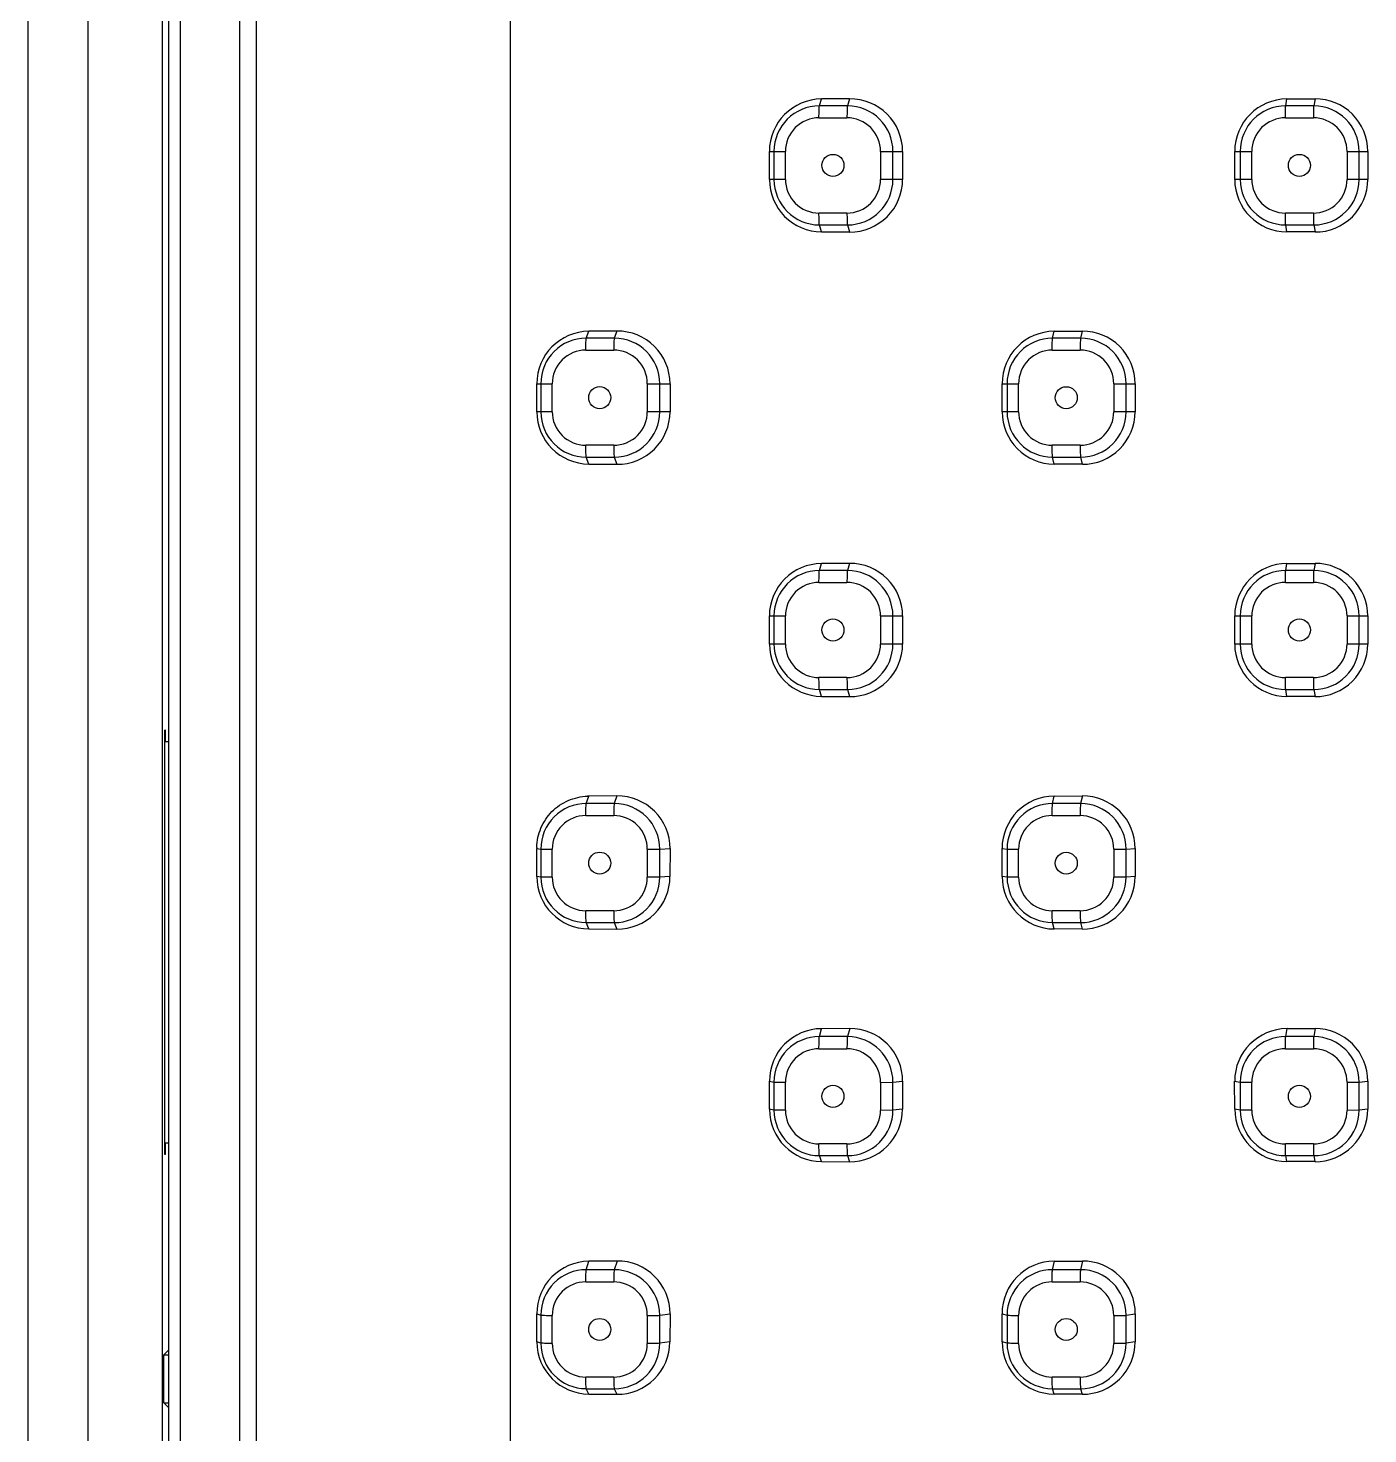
# Model space of a CAD drawing. Header units: inches. Extents: x -176 to 245, y -250 to 344.
# Drawn here: x -128.85 to -95.4, y -10.67 to 24.43 of the extents above; entities that cross this region are included whole.
import ezdxf

# ---------------------------------------------------------------- set-up
doc = ezdxf.new("R2010")
doc.units = ezdxf.units.IN
doc.header["$LTSCALE"] = 2.42
doc.header["$MEASUREMENT"] = 0
doc.layers.get('0').update_dxf_attribs({"linetype": 'CONTINUOUS'})

msp = doc.modelspace()

# ---------------------------------------------------------------- linework, layer by layer
at = {"color": 7, "linetype": 'Continuous'}
for p, q in [((-128.847, -21.396), (-128.847, 84.604)), ((-127.347, -21.396), (-127.347, 84.604)), ((-125.497, 84.604), (-125.497, -21.396)), ((-125.344, 84.604), (-125.344, -21.396)), ((-125.044, -21.396), (-125.044, 84.604)), ((-123.572, 84.604), (-123.572, -21.394)), ((-123.15, -21.394), (-123.15, 84.604)), ((-116.808, -21.338), (-116.808, 84.604)), ((-109.094, 22.49), (-109.041, 22.663)), ((-108.395, 22.49), (-109.094, 22.49)), ((-108.34, 22.667), (-109.041, 22.663)), ((-108.34, 22.667), (-108.395, 22.49)), ((-97.455, 22.49), (-97.423, 22.664)), ((-96.756, 22.49), (-97.455, 22.49)), ((-97.423, 22.664), (-96.723, 22.666)), ((-96.723, 22.666), (-96.756, 22.49)), ((-109.105, 22.193), (-108.406, 22.193)), ((-97.462, 22.193), (-96.763, 22.193)), ((-110.342, 20.654), (-110.342, 21.354)), ((-110.342, 21.354), (-109.944, 21.354)), ((-110.229, 21.354), (-110.229, 20.654)), ((-109.944, 20.654), (-109.944, 21.354)), ((-107.568, 21.354), (-107.568, 20.654)), ((-107.568, 21.354), (-107.018, 21.354)), ((-107.26, 20.654), (-107.26, 21.354)), ((-107.018, 21.354), (-107.018, 20.654)), ((-98.728, 20.654), (-98.728, 21.354)), ((-98.728, 21.354), (-98.301, 21.354)), ((-98.591, 21.354), (-98.591, 20.654)), ((-98.301, 20.654), (-98.301, 21.354)), ((-95.924, 21.354), (-95.924, 20.654)), ((-95.924, 21.354), (-95.406, 21.354)), ((-95.62, 20.654), (-95.62, 21.354)), ((-95.406, 21.354), (-95.406, 20.654)), ((-109.944, 20.654), (-110.342, 20.654)), ((-107.018, 20.654), (-107.568, 20.654)), ((-98.301, 20.654), (-98.728, 20.654)), ((-95.406, 20.654), (-95.924, 20.654)), ((-108.406, 19.815), (-109.105, 19.815)), ((-96.763, 19.815), (-97.462, 19.815)), ((-109.041, 19.346), (-109.094, 19.518)), ((-109.094, 19.518), (-108.395, 19.518)), ((-109.041, 19.346), (-108.34, 19.342)), ((-108.395, 19.518), (-108.34, 19.342)), ((-97.423, 19.345), (-97.455, 19.518)), ((-97.455, 19.518), (-96.756, 19.518)), ((-96.723, 19.342), (-97.423, 19.345)), ((-96.756, 19.518), (-96.723, 19.342)), ((-114.913, 16.69), (-114.849, 16.862)), ((-114.149, 16.867), (-114.849, 16.862)), ((-114.149, 16.867), (-114.215, 16.69)), ((-103.275, 16.69), (-103.232, 16.863)), ((-103.232, 16.863), (-102.532, 16.867)), ((-102.532, 16.867), (-102.575, 16.69)), ((-114.215, 16.69), (-114.913, 16.69)), ((-102.575, 16.69), (-103.275, 16.69)), ((-114.927, 16.393), (-114.228, 16.393)), ((-103.284, 16.393), (-102.584, 16.393)), ((-116.15, 14.854), (-116.15, 15.554)), ((-116.15, 15.554), (-115.765, 15.554)), ((-116.048, 15.554), (-116.048, 14.854)), ((-115.765, 14.854), (-115.765, 15.554)), ((-113.39, 15.554), (-113.39, 14.854)), ((-113.39, 15.554), (-112.824, 15.554)), ((-113.08, 14.854), (-113.08, 15.554)), ((-112.824, 15.554), (-112.824, 14.854)), ((-104.535, 14.854), (-104.535, 15.554)), ((-104.535, 15.554), (-104.122, 15.554)), ((-104.41, 15.554), (-104.41, 14.854)), ((-104.122, 14.854), (-104.122, 15.554)), ((-101.746, 15.554), (-101.746, 14.854)), ((-101.746, 15.554), (-101.212, 15.554)), ((-101.44, 14.854), (-101.44, 15.554)), ((-101.212, 15.554), (-101.212, 14.854)), ((-115.765, 14.854), (-116.15, 14.854)), ((-112.824, 14.854), (-113.39, 14.854)), ((-104.122, 14.854), (-104.535, 14.854)), ((-101.212, 14.854), (-101.746, 14.854)), ((-114.228, 14.015), (-114.927, 14.015)), ((-114.849, 13.546), (-114.913, 13.718)), ((-114.913, 13.718), (-114.215, 13.718)), ((-114.215, 13.718), (-114.149, 13.541)), ((-102.584, 14.015), (-103.284, 14.015)), ((-103.232, 13.545), (-103.275, 13.718)), ((-103.275, 13.718), (-102.575, 13.718)), ((-102.575, 13.718), (-102.532, 13.542)), ((-114.849, 13.546), (-114.149, 13.541)), ((-102.532, 13.542), (-103.232, 13.545)), ((-109.094, 10.89), (-109.041, 11.063)), ((-108.395, 10.89), (-109.094, 10.89)), ((-108.34, 11.067), (-109.041, 11.063)), ((-108.34, 11.067), (-108.395, 10.89)), ((-97.455, 10.89), (-97.423, 11.064)), ((-96.756, 10.89), (-97.455, 10.89)), ((-97.423, 11.064), (-96.723, 11.066)), ((-96.723, 11.066), (-96.756, 10.89)), ((-109.105, 10.593), (-108.406, 10.593)), ((-97.462, 10.593), (-96.763, 10.593)), ((-110.342, 9.054), (-110.342, 9.754)), ((-110.342, 9.754), (-109.944, 9.754)), ((-110.229, 9.754), (-110.229, 9.054)), ((-109.944, 9.054), (-109.944, 9.754)), ((-107.568, 9.754), (-107.568, 9.054)), ((-107.568, 9.754), (-107.018, 9.754)), ((-107.26, 9.054), (-107.26, 9.754)), ((-107.018, 9.754), (-107.018, 9.054)), ((-98.728, 9.054), (-98.728, 9.754)), ((-98.728, 9.754), (-98.301, 9.754)), ((-98.591, 9.754), (-98.591, 9.054)), ((-98.301, 9.054), (-98.301, 9.754)), ((-95.924, 9.754), (-95.924, 9.054)), ((-95.924, 9.754), (-95.406, 9.754)), ((-95.62, 9.054), (-95.62, 9.754)), ((-95.406, 9.754), (-95.406, 9.054)), ((-109.944, 9.054), (-110.342, 9.054)), ((-107.018, 9.054), (-107.568, 9.054)), ((-98.301, 9.054), (-98.728, 9.054)), ((-95.406, 9.054), (-95.924, 9.054)), ((-108.406, 8.215), (-109.105, 8.215)), ((-96.763, 8.215), (-97.462, 8.215)), ((-109.041, 7.746), (-109.094, 7.918)), ((-109.094, 7.918), (-108.395, 7.918)), ((-109.041, 7.746), (-108.34, 7.742)), ((-108.395, 7.918), (-108.34, 7.742)), ((-97.423, 7.745), (-97.455, 7.918)), ((-97.455, 7.918), (-96.756, 7.918)), ((-96.723, 7.742), (-97.423, 7.745)), ((-96.756, 7.918), (-96.723, 7.742)), ((-125.437, -3.696), (-125.437, 6.904)), ((-125.417, 6.904), (-125.437, 6.904)), ((-125.417, 6.622), (-125.417, 6.904)), ((-125.437, 6.622), (-125.344, 6.622)), ((-114.913, 5.071), (-114.849, 5.255)), ((-114.215, 5.071), (-114.913, 5.071)), ((-114.148, 5.261), (-114.849, 5.255)), ((-114.148, 5.261), (-114.215, 5.071)), ((-103.275, 5.071), (-103.231, 5.256)), ((-102.575, 5.071), (-103.275, 5.071)), ((-103.231, 5.256), (-102.531, 5.26)), ((-102.531, 5.26), (-102.575, 5.071)), ((-114.927, 4.772), (-114.228, 4.771)), ((-103.284, 4.772), (-102.584, 4.771)), ((-116.149, 3.246), (-116.15, 3.947)), ((-116.15, 3.945), (-116.048, 3.935)), ((-116.048, 3.935), (-116.048, 3.236)), ((-116.048, 3.935), (-115.765, 3.933)), ((-115.765, 3.233), (-115.765, 3.933)), ((-113.39, 3.932), (-113.08, 3.934)), ((-113.39, 3.932), (-113.39, 3.232)), ((-113.08, 3.934), (-112.824, 3.945)), ((-113.08, 3.234), (-113.08, 3.934)), ((-112.824, 3.945), (-112.825, 3.246)), ((-104.535, 3.246), (-104.535, 3.945)), ((-104.535, 3.945), (-104.41, 3.935)), ((-104.41, 3.935), (-104.41, 3.235)), ((-104.41, 3.935), (-104.122, 3.933)), ((-104.122, 3.233), (-104.122, 3.933)), ((-101.746, 3.932), (-101.44, 3.934)), ((-101.746, 3.932), (-101.746, 3.232)), ((-101.44, 3.934), (-101.211, 3.945)), ((-101.44, 3.234), (-101.44, 3.934)), ((-101.211, 3.945), (-101.213, 3.246)), ((-116.048, 3.236), (-116.149, 3.246)), ((-115.765, 3.233), (-116.048, 3.236)), ((-113.08, 3.234), (-113.39, 3.232)), ((-112.825, 3.246), (-113.08, 3.234)), ((-104.41, 3.235), (-104.535, 3.246)), ((-104.122, 3.233), (-104.41, 3.235)), ((-101.44, 3.234), (-101.746, 3.232)), ((-101.213, 3.246), (-101.44, 3.234)), ((-114.228, 2.393), (-114.927, 2.394)), ((-102.584, 2.393), (-103.284, 2.394)), ((-114.85, 1.94), (-114.913, 2.099)), ((-114.913, 2.099), (-114.215, 2.098)), ((-114.85, 1.94), (-114.15, 1.934)), ((-114.215, 2.098), (-114.15, 1.934)), ((-103.232, 1.939), (-103.275, 2.099)), ((-103.275, 2.099), (-102.575, 2.099)), ((-102.532, 1.935), (-103.232, 1.939)), ((-102.575, 2.099), (-102.532, 1.935)), ((-109.094, -0.749), (-109.039, -0.551)), ((-108.339, -0.546), (-109.039, -0.551)), ((-108.339, -0.546), (-108.395, -0.749)), ((-97.455, -0.749), (-97.422, -0.55)), ((-97.422, -0.55), (-96.722, -0.547)), ((-96.722, -0.547), (-96.756, -0.749)), ((-109.105, -1.05), (-108.406, -1.051)), ((-108.395, -0.749), (-109.094, -0.749)), ((-97.462, -1.051), (-96.763, -1.051)), ((-96.756, -0.749), (-97.455, -0.749)), ((-110.342, -2.563), (-110.343, -1.864)), ((-110.343, -1.864), (-110.229, -1.884)), ((-110.229, -1.884), (-110.229, -2.584)), ((-109.944, -2.588), (-109.944, -1.889)), ((-107.568, -1.891), (-107.26, -1.886)), ((-107.568, -1.891), (-107.568, -2.59)), ((-107.26, -1.886), (-107.017, -1.864)), ((-107.26, -2.586), (-107.26, -1.886)), ((-107.017, -1.864), (-107.019, -2.563)), ((-98.727, -2.563), (-98.729, -1.864)), ((-98.729, -1.864), (-98.591, -1.885)), ((-98.591, -1.885), (-98.591, -2.584)), ((-98.301, -2.589), (-98.301, -1.889)), ((-95.924, -1.89), (-95.62, -1.886)), ((-95.924, -1.89), (-95.924, -2.59)), ((-95.62, -1.886), (-95.405, -1.864)), ((-95.62, -2.585), (-95.62, -1.886)), ((-95.405, -1.864), (-95.407, -2.563)), ((-110.229, -2.584), (-110.342, -2.563)), ((-107.26, -2.586), (-107.568, -2.59)), ((-107.019, -2.563), (-107.26, -2.586)), ((-98.591, -2.584), (-98.727, -2.563)), ((-95.62, -2.585), (-95.924, -2.59)), ((-95.407, -2.563), (-95.62, -2.585)), ((-125.344, -3.413), (-125.437, -3.413)), ((-125.417, -3.696), (-125.417, -3.413)), ((-108.406, -3.429), (-109.105, -3.428)), ((-96.763, -3.429), (-97.462, -3.428)), ((-125.417, -3.696), (-125.437, -3.696)), ((-109.042, -3.868), (-109.094, -3.721)), ((-109.094, -3.721), (-108.395, -3.721)), ((-108.395, -3.721), (-108.342, -3.872)), ((-97.424, -3.869), (-97.455, -3.721)), ((-97.455, -3.721), (-96.756, -3.721)), ((-96.756, -3.721), (-96.724, -3.871)), ((-109.042, -3.868), (-108.342, -3.872)), ((-96.724, -3.871), (-97.424, -3.869)), ((-114.913, -6.568), (-114.847, -6.358)), ((-114.215, -6.569), (-114.913, -6.568)), ((-114.147, -6.352), (-114.847, -6.358)), ((-114.147, -6.352), (-114.215, -6.569)), ((-103.275, -6.569), (-103.23, -6.357)), ((-102.575, -6.569), (-103.275, -6.569)), ((-103.23, -6.357), (-102.53, -6.353)), ((-102.53, -6.353), (-102.575, -6.569)), ((-114.927, -6.872), (-114.228, -6.873)), ((-103.284, -6.872), (-102.584, -6.873)), ((-116.149, -8.372), (-116.151, -7.672)), ((-116.151, -7.672), (-116.048, -7.703)), ((-116.048, -7.703), (-116.048, -8.402)), ((-115.765, -8.409), (-115.765, -7.71)), ((-113.39, -7.713), (-113.39, -8.413)), ((-113.08, -7.707), (-112.822, -7.672)), ((-113.08, -8.406), (-113.08, -7.707)), ((-112.822, -7.672), (-112.826, -8.372)), ((-104.534, -8.372), (-104.536, -7.672)), ((-104.536, -7.672), (-104.41, -7.704)), ((-104.41, -7.704), (-104.41, -8.403)), ((-104.122, -8.41), (-104.122, -7.711)), ((-101.746, -7.713), (-101.746, -8.412)), ((-101.44, -7.706), (-101.21, -7.672)), ((-101.44, -8.406), (-101.44, -7.706)), ((-101.21, -7.672), (-101.214, -8.372)), ((-116.048, -8.402), (-116.149, -8.372)), ((-112.826, -8.372), (-113.08, -8.406)), ((-104.41, -8.403), (-104.534, -8.372)), ((-101.214, -8.372), (-101.44, -8.406)), ((-125.461, -8.696), (-125.344, -8.579)), ((-125.461, -9.896), (-125.461, -8.696)), ((-125.461, -8.696), (-125.344, -8.696)), ((-114.228, -9.25), (-114.927, -9.249)), ((-102.584, -9.25), (-103.284, -9.25)), ((-114.852, -9.674), (-114.913, -9.54)), ((-114.913, -9.54), (-114.215, -9.541)), ((-114.852, -9.674), (-114.151, -9.68)), ((-114.215, -9.541), (-114.151, -9.68)), ((-103.233, -9.675), (-103.275, -9.54)), ((-103.275, -9.54), (-102.575, -9.54)), ((-102.533, -9.679), (-103.233, -9.675)), ((-102.575, -9.54), (-102.533, -9.679)), ((-125.461, -9.896), (-125.344, -10.013)), ((-125.461, -9.896), (-125.344, -9.896))]:
    msp.add_line(p, q, dxfattribs=at)
for centre in [(-108.756, 21.004), (-97.112, 21.004), (-114.578, 15.205), (-102.934, 15.204), (-108.756, 9.404), (-97.112, 9.404), (-102.934, 3.582), (-108.756, -2.24), (-97.112, -2.24), (-102.934, -8.061)]:
    msp.add_circle(centre, 0.275, dxfattribs=at)
for centre, radius, start, end in [((-109.093, 21.355), 1.136, 90.0324, 180.026), ((-108.396, 21.355), 1.136, 359.974, 89.9676), ((-97.455, 21.354), 1.136, 90.0137, 180.0073), ((-96.756, 21.354), 1.136, 359.9927, 89.9863), ((-109.093, 20.654), 1.136, 179.974, 269.9676), ((-108.396, 20.654), 1.136, 270.0324, 0.026), ((-97.455, 20.654), 1.136, 179.9927, 269.9863), ((-96.756, 20.654), 1.136, 270.0137, 0.0073), ((-114.913, 15.555), 1.136, 90.0452, 180.0388), ((-114.216, 15.555), 1.136, 359.9612, 89.9548), ((-103.274, 15.554), 1.136, 90.0219, 180.0155), ((-102.576, 15.554), 1.136, 359.9845, 89.9781), ((-114.913, 14.854), 1.136, 179.9612, 269.9548), ((-114.216, 14.854), 1.136, 270.0452, 0.0388), ((-103.274, 14.854), 1.136, 179.9845, 269.9781), ((-102.576, 14.854), 1.136, 270.0219, 0.0155), ((-109.093, 9.755), 1.136, 90.0324, 180.026), ((-108.396, 9.755), 1.136, 359.974, 89.9676), ((-97.455, 9.754), 1.136, 90.0137, 180.0073), ((-96.756, 9.754), 1.136, 359.9927, 89.9863), ((-109.093, 9.054), 1.136, 179.974, 269.9676), ((-108.396, 9.054), 1.136, 270.0324, 0.026), ((-97.455, 9.054), 1.136, 179.9927, 269.9863), ((-96.756, 9.054), 1.136, 270.0137, 0.0073), ((-114.913, 3.936), 1.135, 90.013, 180.0425), ((-114.839, 3.96), 1.295, 90.4228, 91.8759), ((-114.216, 3.934), 1.136, 359.9672, 89.9249), ((-103.275, 3.935), 1.136, 90, 180.0175), ((-102.576, 3.934), 1.136, 359.9889, 89.9586), ((-114.879, 3.948), 1.271, 178.7135, 180.0429), ((-114.912, 3.235), 1.136, 179.9672, 269.9249), ((-114.215, 3.233), 1.135, 270.013, 0.0425), ((-103.274, 3.235), 1.136, 179.9889, 269.9586), ((-102.575, 3.234), 1.136, 270, 0.0175), ((-109.095, -1.884), 1.135, 89.976, 180.0294), ((-108.397, -1.886), 1.137, 359.9868, 89.9206), ((-97.456, -1.884), 1.135, 89.978, 180.0075), ((-96.757, -1.886), 1.137, 0.0022, 89.96), ((-109.092, -2.584), 1.137, 179.9868, 269.9206), ((-108.395, -2.586), 1.135, 269.976, 0.0294), ((-97.454, -2.584), 1.137, 180.0022, 269.96), ((-96.755, -2.586), 1.135, 269.978, 0.0075), ((-114.915, -7.702), 1.134, 89.9416, 180.0429), ((-114.217, -7.707), 1.137, 359.9862, 89.8723), ((-103.276, -7.703), 1.135, 89.9493, 180.0147), ((-102.577, -7.706), 1.137, 0.0047, 89.9266), ((-114.911, -8.402), 1.137, 179.9862, 269.8723), ((-114.214, -8.407), 1.134, 269.9416, 0.0429), ((-103.273, -8.403), 1.137, 180.0047, 269.9266), ((-102.574, -8.406), 1.135, 269.9493, 0.0147)]:
    msp.add_arc(centre, radius, start, end, dxfattribs=at)
for centre, major_axis, ratio, start_param, end_param in [((-109.033, 21.354), (1.31, 0), 0.999029, 1.576933, 3.141593), ((-108.332, 21.354), (1.314, 0), 0.999029, 0, 1.576933), ((-97.418, 21.354), (1.31, 0), 0.999651, 1.574477, 3.141593), ((-96.718, 21.354), (1.313, 0), 0.999651, 0, 1.574477), ((-109.033, 20.654), (1.31, 0), 0.999029, 3.141593, 4.706253), ((-108.332, 20.654), (1.314, 0), 0.999029, -1.576933, 0), ((-97.418, 20.654), (1.31, 0), 0.999651, -3.141593, -1.574477), ((-96.718, 20.654), (1.313, 0), 0.999651, -1.574477, 0), ((-114.84, 15.554), (1.31, 0), 0.998602, 1.578162, 3.141593), ((-114.139, 15.554), (1.315, 0), 0.998602, 0, 1.578162), ((-103.225, 15.554), (1.31, 0), 0.999379, 1.575704, 3.141593), ((-102.525, 15.554), (1.313, 0), 0.999379, 0, 1.575704), ((-114.84, 14.854), (1.31, 0), 0.998602, -3.141593, -1.578162), ((-114.139, 14.854), (1.315, 0), 0.998602, -1.578162, 0), ((-103.225, 14.854), (1.31, 0), 0.999379, -3.141593, -1.575704), ((-102.525, 14.854), (1.313, 0), 0.999379, -1.575704, 0), ((-109.033, 9.754), (1.31, 0), 0.999029, 1.576933, 3.141593), ((-108.332, 9.754), (1.314, 0), 0.999029, 0, 1.576933), ((-97.418, 9.754), (1.31, 0), 0.999651, 1.574477, 3.141593), ((-96.718, 9.754), (1.313, 0), 0.999651, 0, 1.574477), ((-109.033, 9.054), (1.31, 0), 0.999029, 3.141593, 4.706253), ((-108.332, 9.054), (1.314, 0), 0.999029, -1.576933, 0), ((-97.418, 9.054), (1.31, 0), 0.999651, -3.141593, -1.574477), ((-96.718, 9.054), (1.313, 0), 0.999651, -1.574477, 0), ((-114.139, 3.947), (1.298, 0.216), 0.998564, -0.16646, 1.412939), ((-103.225, 3.947), (1.271, 0.318), 0.99934, 1.330675, 2.897784), ((-102.525, 3.947), (1.275, 0.319), 0.99934, -0.246263, 1.330675), ((-114.84, 3.247), (1.292, 0.215), 0.998564, 2.977589, 4.539801), ((-114.139, 3.247), (1.297, 0.216), 0.998564, -1.743384, -0.16646), ((-103.225, 3.247), (1.27, 0.317), 0.99934, 2.897784, 4.462452), ((-102.525, 3.247), (1.274, 0.318), 0.99934, -1.820734, -0.246263), ((-109.032, -1.86), (1.217, 0.487), 0.998874, 1.196289, 2.76339), ((-108.332, -1.86), (1.221, 0.488), 0.998874, -0.383114, 1.196289), ((-97.418, -1.86), (1.091, 0.727), 0.999495, 0.986379, 2.55594), ((-96.718, -1.86), (1.093, 0.728), 0.999495, -0.590561, 0.986379), ((-109.033, -2.56), (1.216, 0.486), 0.998874, 2.76339, 4.325609), ((-108.333, -2.56), (1.22, 0.488), 0.998874, -1.957576, -0.383114), ((-97.418, -2.56), (1.089, 0.726), 0.999495, 2.55594, 4.120611), ((-96.718, -2.56), (1.092, 0.728), 0.999495, -2.162574, -0.590561), ((-114.839, -7.667), (1.173, 0.586), 0.998253, 1.114254, 2.681343), ((-114.139, -7.667), (1.178, 0.588), 0.998253, -0.467621, 1.114254), ((-103.225, -7.667), (1.049, 0.787), 0.99903, 0.932005, 2.501558), ((-102.525, -7.667), (1.052, 0.789), 0.99903, -0.6474, 0.932005), ((-114.84, -8.367), (1.171, 0.585), 0.998253, 2.681343, 4.241115), ((-114.14, -8.367), (1.176, 0.587), 0.998253, -2.04207, -0.467621), ((-103.226, -8.367), (1.047, 0.785), 0.99903, 2.501558, 4.063782), ((-102.526, -8.367), (1.05, 0.787), 0.99903, -2.219403, -0.6474)]:
    msp.add_ellipse(centre, major_axis=major_axis, ratio=ratio, start_param=start_param, end_param=end_param, dxfattribs=at)
for points, knots in [([(-109.105, 22.193), (-109.105, 22.259), (-109.105, 22.347), (-109.099, 22.446), (-109.097, 22.48), (-109.094, 22.49)], [0, 0, 0, 0, 0.661733, 0.886564, 1, 1, 1, 1]), ([(-108.395, 22.49), (-108.398, 22.48), (-108.4, 22.446), (-108.406, 22.347), (-108.406, 22.259), (-108.406, 22.193)], [0, 0, 0, 0, 0.113318, 0.338127, 1, 1, 1, 1]), ([(-97.462, 22.193), (-97.462, 22.259), (-97.458, 22.358), (-97.461, 22.458), (-97.455, 22.49)], [0, 0, 0, 0, 0.662321, 1, 1, 1, 1]), ([(-96.756, 22.49), (-96.762, 22.458), (-96.759, 22.358), (-96.763, 22.259), (-96.763, 22.193)], [0, 0, 0, 0, 0.337538, 1, 1, 1, 1]), ([(-109.105, 22.193), (-109.319, 22.193), (-109.765, 22.014), (-109.944, 21.568), (-109.944, 21.354)], [0, 0, 0, 0, 0.499832, 1, 1, 1, 1]), ([(-107.568, 21.354), (-107.568, 21.568), (-107.747, 22.014), (-108.192, 22.193), (-108.406, 22.193)], [0, 0, 0, 0, 0.500168, 1, 1, 1, 1]), ([(-97.462, 22.193), (-97.676, 22.193), (-98.122, 22.014), (-98.301, 21.568), (-98.301, 21.354)], [0, 0, 0, 0, 0.49994, 1, 1, 1, 1]), ([(-95.924, 21.354), (-95.924, 21.568), (-96.103, 22.014), (-96.549, 22.193), (-96.763, 22.193)], [0, 0, 0, 0, 0.500061, 1, 1, 1, 1]), ([(-109.944, 20.654), (-109.944, 20.44), (-109.765, 19.995), (-109.319, 19.815), (-109.105, 19.815)], [0, 0, 0, 0, 0.500168, 1, 1, 1, 1]), ([(-108.406, 19.815), (-108.192, 19.815), (-107.747, 19.995), (-107.568, 20.44), (-107.568, 20.654)], [0, 0, 0, 0, 0.499832, 1, 1, 1, 1]), ([(-98.301, 20.654), (-98.301, 20.44), (-98.122, 19.994), (-97.676, 19.815), (-97.462, 19.815)], [0, 0, 0, 0, 0.500061, 1, 1, 1, 1]), ([(-96.763, 19.815), (-96.549, 19.815), (-96.103, 19.994), (-95.924, 20.44), (-95.924, 20.654)], [0, 0, 0, 0, 0.49994, 1, 1, 1, 1]), ([(-109.094, 19.518), (-109.097, 19.529), (-109.099, 19.563), (-109.105, 19.661), (-109.105, 19.75), (-109.105, 19.815)], [0, 0, 0, 0, 0.113318, 0.338127, 1, 1, 1, 1]), ([(-108.406, 19.815), (-108.406, 19.75), (-108.406, 19.661), (-108.4, 19.563), (-108.398, 19.529), (-108.395, 19.518)], [0, 0, 0, 0, 0.661733, 0.886564, 1, 1, 1, 1]), ([(-97.455, 19.518), (-97.461, 19.551), (-97.458, 19.651), (-97.462, 19.75), (-97.462, 19.815)], [0, 0, 0, 0, 0.337538, 1, 1, 1, 1]), ([(-96.763, 19.815), (-96.763, 19.75), (-96.759, 19.651), (-96.762, 19.551), (-96.756, 19.518)], [0, 0, 0, 0, 0.662321, 1, 1, 1, 1]), ([(-114.927, 16.393), (-114.927, 16.459), (-114.927, 16.547), (-114.919, 16.646), (-114.917, 16.68), (-114.913, 16.69)], [0, 0, 0, 0, 0.661367, 0.886208, 1, 1, 1, 1]), ([(-114.215, 16.69), (-114.219, 16.68), (-114.221, 16.646), (-114.228, 16.547), (-114.228, 16.459), (-114.228, 16.393)], [0, 0, 0, 0, 0.113675, 0.338493, 1, 1, 1, 1]), ([(-103.284, 16.393), (-103.284, 16.459), (-103.284, 16.547), (-103.278, 16.646), (-103.277, 16.68), (-103.275, 16.69)], [0, 0, 0, 0, 0.662033, 0.886858, 1, 1, 1, 1]), ([(-102.575, 16.69), (-102.578, 16.68), (-102.579, 16.646), (-102.584, 16.547), (-102.584, 16.459), (-102.584, 16.393)], [0, 0, 0, 0, 0.113024, 0.337826, 1, 1, 1, 1]), ([(-114.927, 16.393), (-115.141, 16.393), (-115.586, 16.214), (-115.765, 15.768), (-115.765, 15.554)], [0, 0, 0, 0, 0.499758, 1, 1, 1, 1]), ([(-113.39, 15.554), (-113.39, 15.768), (-113.569, 16.214), (-114.014, 16.393), (-114.228, 16.393)], [0, 0, 0, 0, 0.500243, 1, 1, 1, 1]), ([(-103.284, 16.393), (-103.498, 16.393), (-103.943, 16.214), (-104.122, 15.768), (-104.122, 15.554)], [0, 0, 0, 0, 0.499892, 1, 1, 1, 1]), ([(-101.746, 15.554), (-101.746, 15.768), (-101.925, 16.214), (-102.37, 16.393), (-102.584, 16.393)], [0, 0, 0, 0, 0.500108, 1, 1, 1, 1]), ([(-115.765, 14.854), (-115.765, 14.64), (-115.586, 14.195), (-115.141, 14.015), (-114.927, 14.015)], [0, 0, 0, 0, 0.500243, 1, 1, 1, 1]), ([(-114.228, 14.015), (-114.014, 14.015), (-113.569, 14.195), (-113.39, 14.64), (-113.39, 14.854)], [0, 0, 0, 0, 0.499758, 1, 1, 1, 1]), ([(-104.122, 14.854), (-104.122, 14.64), (-103.943, 14.195), (-103.498, 14.015), (-103.284, 14.015)], [0, 0, 0, 0, 0.500108, 1, 1, 1, 1]), ([(-102.584, 14.015), (-102.37, 14.015), (-101.925, 14.195), (-101.746, 14.64), (-101.746, 14.854)], [0, 0, 0, 0, 0.499892, 1, 1, 1, 1]), ([(-114.913, 13.718), (-114.917, 13.729), (-114.919, 13.763), (-114.927, 13.861), (-114.927, 13.95), (-114.927, 14.015)], [0, 0, 0, 0, 0.113675, 0.338493, 1, 1, 1, 1]), ([(-114.228, 14.015), (-114.228, 13.95), (-114.228, 13.861), (-114.221, 13.763), (-114.219, 13.729), (-114.215, 13.718)], [0, 0, 0, 0, 0.661367, 0.886208, 1, 1, 1, 1]), ([(-103.275, 13.718), (-103.277, 13.729), (-103.278, 13.763), (-103.284, 13.862), (-103.284, 13.95), (-103.284, 14.015)], [0, 0, 0, 0, 0.113024, 0.337826, 1, 1, 1, 1]), ([(-102.584, 14.015), (-102.584, 13.95), (-102.584, 13.862), (-102.579, 13.763), (-102.578, 13.729), (-102.575, 13.718)], [0, 0, 0, 0, 0.662033, 0.886858, 1, 1, 1, 1]), ([(-109.105, 10.593), (-109.105, 10.659), (-109.105, 10.747), (-109.099, 10.846), (-109.097, 10.88), (-109.094, 10.89)], [0, 0, 0, 0, 0.661733, 0.886564, 1, 1, 1, 1]), ([(-108.395, 10.89), (-108.398, 10.88), (-108.4, 10.846), (-108.406, 10.747), (-108.406, 10.659), (-108.406, 10.593)], [0, 0, 0, 0, 0.113318, 0.338127, 1, 1, 1, 1]), ([(-97.462, 10.593), (-97.462, 10.659), (-97.458, 10.758), (-97.461, 10.858), (-97.455, 10.89)], [0, 0, 0, 0, 0.662321, 1, 1, 1, 1]), ([(-96.756, 10.89), (-96.762, 10.858), (-96.759, 10.758), (-96.763, 10.659), (-96.763, 10.593)], [0, 0, 0, 0, 0.337538, 1, 1, 1, 1]), ([(-109.105, 10.593), (-109.319, 10.593), (-109.765, 10.414), (-109.944, 9.968), (-109.944, 9.754)], [0, 0, 0, 0, 0.499832, 1, 1, 1, 1]), ([(-107.568, 9.754), (-107.568, 9.968), (-107.747, 10.414), (-108.192, 10.593), (-108.406, 10.593)], [0, 0, 0, 0, 0.500168, 1, 1, 1, 1]), ([(-97.462, 10.593), (-97.676, 10.593), (-98.122, 10.414), (-98.301, 9.968), (-98.301, 9.754)], [0, 0, 0, 0, 0.49994, 1, 1, 1, 1]), ([(-95.924, 9.754), (-95.924, 9.968), (-96.103, 10.414), (-96.549, 10.593), (-96.763, 10.593)], [0, 0, 0, 0, 0.500061, 1, 1, 1, 1]), ([(-109.944, 9.054), (-109.944, 8.84), (-109.765, 8.395), (-109.319, 8.215), (-109.105, 8.215)], [0, 0, 0, 0, 0.500168, 1, 1, 1, 1]), ([(-108.406, 8.215), (-108.192, 8.215), (-107.747, 8.395), (-107.568, 8.84), (-107.568, 9.054)], [0, 0, 0, 0, 0.499832, 1, 1, 1, 1]), ([(-98.301, 9.054), (-98.301, 8.84), (-98.122, 8.394), (-97.676, 8.215), (-97.462, 8.215)], [0, 0, 0, 0, 0.500061, 1, 1, 1, 1]), ([(-96.763, 8.215), (-96.549, 8.215), (-96.103, 8.394), (-95.924, 8.84), (-95.924, 9.054)], [0, 0, 0, 0, 0.49994, 1, 1, 1, 1]), ([(-109.094, 7.918), (-109.097, 7.929), (-109.099, 7.963), (-109.105, 8.061), (-109.105, 8.15), (-109.105, 8.215)], [0, 0, 0, 0, 0.113318, 0.338127, 1, 1, 1, 1]), ([(-108.406, 8.215), (-108.406, 8.15), (-108.406, 8.061), (-108.4, 7.963), (-108.398, 7.929), (-108.395, 7.918)], [0, 0, 0, 0, 0.661733, 0.886564, 1, 1, 1, 1]), ([(-97.455, 7.918), (-97.461, 7.951), (-97.458, 8.051), (-97.462, 8.15), (-97.462, 8.215)], [0, 0, 0, 0, 0.337538, 1, 1, 1, 1]), ([(-96.763, 8.215), (-96.763, 8.15), (-96.759, 8.051), (-96.762, 7.951), (-96.756, 7.918)], [0, 0, 0, 0, 0.662321, 1, 1, 1, 1]), ([(-116.15, 3.977), (-116.146, 4.141), (-116.075, 4.472), (-115.792, 4.89), (-115.376, 5.176), (-115.046, 5.249), (-114.882, 5.255)], [0, 0, 0, 0, 0.250065, 0.499989, 0.749928, 1, 1, 1, 1]), ([(-114.927, 4.772), (-114.927, 4.837), (-114.927, 4.926), (-114.919, 5.025), (-114.917, 5.06), (-114.913, 5.071)], [0, 0, 0, 0, 0.658568, 0.884149, 1, 1, 1, 1]), ([(-114.215, 5.071), (-114.219, 5.06), (-114.221, 5.025), (-114.228, 4.926), (-114.228, 4.837), (-114.228, 4.771)], [0, 0, 0, 0, 0.115733, 0.341291, 1, 1, 1, 1]), ([(-103.284, 4.772), (-103.284, 4.837), (-103.284, 4.926), (-103.279, 5.025), (-103.277, 5.06), (-103.275, 5.071)], [0, 0, 0, 0, 0.659209, 0.884774, 1, 1, 1, 1]), ([(-102.575, 5.071), (-102.578, 5.059), (-102.579, 5.025), (-102.584, 4.926), (-102.584, 4.837), (-102.584, 4.771)], [0, 0, 0, 0, 0.115108, 0.34065, 1, 1, 1, 1]), ([(-114.927, 4.772), (-115.141, 4.772), (-115.586, 4.593), (-115.765, 4.147), (-115.765, 3.933)], [0, 0, 0, 0, 0.499764, 1, 1, 1, 1]), ([(-113.39, 3.932), (-113.39, 4.146), (-113.569, 4.592), (-114.014, 4.771), (-114.228, 4.771)], [0, 0, 0, 0, 0.500236, 1, 1, 1, 1]), ([(-103.284, 4.772), (-103.498, 4.772), (-103.943, 4.593), (-104.122, 4.147), (-104.122, 3.933)], [0, 0, 0, 0, 0.499899, 1, 1, 1, 1]), ([(-101.746, 3.932), (-101.746, 4.146), (-101.925, 4.592), (-102.37, 4.771), (-102.584, 4.771)], [0, 0, 0, 0, 0.500101, 1, 1, 1, 1]), ([(-114.852, 3.583), (-114.852, 3.653), (-114.793, 3.799), (-114.578, 3.887), (-114.362, 3.799), (-114.303, 3.652), (-114.303, 3.582)], [0, 0, 0, 0, 0.250131, 0.499883, 0.749732, 1, 1, 1, 1]), ([(-114.303, 3.582), (-114.303, 3.512), (-114.362, 3.366), (-114.578, 3.278), (-114.793, 3.366), (-114.852, 3.512), (-114.852, 3.583)], [0, 0, 0, 0, 0.250129, 0.499899, 0.749756, 1, 1, 1, 1]), ([(-115.765, 3.233), (-115.765, 3.019), (-115.586, 2.573), (-115.141, 2.394), (-114.927, 2.394)], [0, 0, 0, 0, 0.500236, 1, 1, 1, 1]), ([(-114.228, 2.393), (-114.014, 2.393), (-113.569, 2.572), (-113.39, 3.018), (-113.39, 3.232)], [0, 0, 0, 0, 0.499764, 1, 1, 1, 1]), ([(-104.122, 3.233), (-104.122, 3.019), (-103.943, 2.573), (-103.498, 2.394), (-103.284, 2.394)], [0, 0, 0, 0, 0.500101, 1, 1, 1, 1]), ([(-102.584, 2.393), (-102.37, 2.393), (-101.925, 2.572), (-101.746, 3.018), (-101.746, 3.232)], [0, 0, 0, 0, 0.499899, 1, 1, 1, 1]), ([(-114.913, 2.099), (-114.918, 2.109), (-114.919, 2.143), (-114.927, 2.24), (-114.927, 2.328), (-114.927, 2.394)], [0, 0, 0, 0, 0.111587, 0.335653, 1, 1, 1, 1]), ([(-114.228, 2.393), (-114.228, 2.328), (-114.228, 2.24), (-114.221, 2.142), (-114.219, 2.109), (-114.215, 2.098)], [0, 0, 0, 0, 0.664207, 0.888295, 1, 1, 1, 1]), ([(-103.275, 2.099), (-103.277, 2.109), (-103.278, 2.143), (-103.284, 2.24), (-103.284, 2.328), (-103.284, 2.394)], [0, 0, 0, 0, 0.110909, 0.334961, 1, 1, 1, 1]), ([(-102.584, 2.393), (-102.584, 2.328), (-102.585, 2.24), (-102.579, 2.142), (-102.578, 2.109), (-102.575, 2.099)], [0, 0, 0, 0, 0.664899, 0.888973, 1, 1, 1, 1]), ([(-109.105, -1.05), (-109.319, -1.05), (-109.765, -1.229), (-109.944, -1.675), (-109.944, -1.889)], [0, 0, 0, 0, 0.499859, 1, 1, 1, 1]), ([(-109.105, -1.05), (-109.105, -0.984), (-109.105, -0.895), (-109.099, -0.795), (-109.097, -0.76), (-109.094, -0.749)], [0, 0, 0, 0, 0.656148, 0.882449, 1, 1, 1, 1]), ([(-108.395, -0.749), (-108.398, -0.761), (-108.4, -0.796), (-108.406, -0.896), (-108.406, -0.985), (-108.406, -1.051)], [0, 0, 0, 0, 0.117433, 0.343711, 1, 1, 1, 1]), ([(-107.568, -1.891), (-107.568, -1.677), (-107.747, -1.231), (-108.192, -1.051), (-108.406, -1.051)], [0, 0, 0, 0, 0.500141, 1, 1, 1, 1]), ([(-97.462, -1.051), (-97.676, -1.05), (-98.122, -1.229), (-98.301, -1.675), (-98.301, -1.889)], [0, 0, 0, 0, 0.499966, 1, 1, 1, 1]), ([(-97.462, -1.051), (-97.462, -0.984), (-97.459, -0.884), (-97.461, -0.783), (-97.455, -0.749)], [0, 0, 0, 0, 0.656691, 1, 1, 1, 1]), ([(-96.756, -0.749), (-96.761, -0.783), (-96.759, -0.885), (-96.763, -0.985), (-96.763, -1.051)], [0, 0, 0, 0, 0.343167, 1, 1, 1, 1]), ([(-95.924, -1.89), (-95.924, -1.676), (-96.103, -1.23), (-96.548, -1.051), (-96.763, -1.051)], [0, 0, 0, 0, 0.500034, 1, 1, 1, 1]), ([(-110.229, -1.884), (-110.199, -1.89), (-110.103, -1.885), (-110.008, -1.889), (-109.944, -1.889)], [0, 0, 0, 0, 0.322663, 1, 1, 1, 1]), ([(-98.591, -1.885), (-98.56, -1.889), (-98.462, -1.886), (-98.366, -1.889), (-98.301, -1.889)], [0, 0, 0, 0, 0.328756, 1, 1, 1, 1]), ([(-109.944, -2.588), (-110.008, -2.588), (-110.103, -2.584), (-110.199, -2.589), (-110.229, -2.584)], [0, 0, 0, 0, 0.677477, 1, 1, 1, 1]), ([(-109.944, -2.588), (-109.944, -2.802), (-109.765, -3.248), (-109.319, -3.428), (-109.105, -3.428)], [0, 0, 0, 0, 0.500141, 1, 1, 1, 1]), ([(-108.406, -3.429), (-108.193, -3.429), (-107.747, -3.25), (-107.568, -2.804), (-107.568, -2.59)], [0, 0, 0, 0, 0.499859, 1, 1, 1, 1]), ([(-98.301, -2.589), (-98.366, -2.589), (-98.462, -2.585), (-98.56, -2.589), (-98.591, -2.584)], [0, 0, 0, 0, 0.671384, 1, 1, 1, 1]), ([(-98.301, -2.589), (-98.301, -2.803), (-98.122, -3.249), (-97.676, -3.428), (-97.462, -3.428)], [0, 0, 0, 0, 0.500034, 1, 1, 1, 1]), ([(-96.763, -3.429), (-96.549, -3.429), (-96.103, -3.25), (-95.924, -2.804), (-95.924, -2.59)], [0, 0, 0, 0, 0.499966, 1, 1, 1, 1]), ([(-109.094, -3.721), (-109.098, -3.711), (-109.099, -3.678), (-109.106, -3.581), (-109.105, -3.493), (-109.105, -3.428)], [0, 0, 0, 0, 0.109082, 0.332377, 1, 1, 1, 1]), ([(-108.406, -3.429), (-108.406, -3.494), (-108.407, -3.581), (-108.4, -3.678), (-108.399, -3.711), (-108.395, -3.721)], [0, 0, 0, 0, 0.667484, 0.890801, 1, 1, 1, 1]), ([(-97.455, -3.721), (-97.457, -3.71), (-97.458, -3.678), (-97.462, -3.581), (-97.462, -3.493), (-97.462, -3.428)], [0, 0, 0, 0, 0.108513, 0.331798, 1, 1, 1, 1]), ([(-96.763, -3.429), (-96.763, -3.494), (-96.763, -3.581), (-96.759, -3.678), (-96.758, -3.711), (-96.756, -3.721)], [0, 0, 0, 0, 0.668062, 0.891369, 1, 1, 1, 1]), ([(-114.927, -6.872), (-114.927, -6.806), (-114.926, -6.716), (-114.919, -6.616), (-114.917, -6.58), (-114.913, -6.568)], [0, 0, 0, 0, 0.653088, 0.880117, 1, 1, 1, 1]), ([(-114.215, -6.569), (-114.218, -6.581), (-114.221, -6.617), (-114.228, -6.717), (-114.228, -6.807), (-114.228, -6.873)], [0, 0, 0, 0, 0.119765, 0.34677, 1, 1, 1, 1]), ([(-103.284, -6.872), (-103.284, -6.806), (-103.28, -6.705), (-103.282, -6.603), (-103.275, -6.569)], [0, 0, 0, 0, 0.653763, 1, 1, 1, 1]), ([(-102.575, -6.569), (-102.583, -6.604), (-102.58, -6.706), (-102.584, -6.807), (-102.584, -6.873)], [0, 0, 0, 0, 0.346096, 1, 1, 1, 1]), ([(-114.927, -6.872), (-115.141, -6.872), (-115.586, -7.05), (-115.765, -7.496), (-115.765, -7.71)], [0, 0, 0, 0, 0.499818, 1, 1, 1, 1]), ([(-113.39, -7.713), (-113.39, -7.499), (-113.569, -7.053), (-114.014, -6.873), (-114.228, -6.873)], [0, 0, 0, 0, 0.500182, 1, 1, 1, 1]), ([(-103.284, -6.872), (-103.498, -6.872), (-103.943, -7.051), (-104.122, -7.497), (-104.122, -7.711)], [0, 0, 0, 0, 0.499953, 1, 1, 1, 1]), ([(-101.746, -7.713), (-101.746, -7.499), (-101.925, -7.053), (-102.37, -6.873), (-102.584, -6.873)], [0, 0, 0, 0, 0.500047, 1, 1, 1, 1]), ([(-116.048, -7.703), (-116.039, -7.705), (-116.008, -7.705), (-115.915, -7.711), (-115.829, -7.71), (-115.765, -7.71)], [0, 0, 0, 0, 0.099663, 0.319796, 1, 1, 1, 1]), ([(-113.39, -7.713), (-113.323, -7.713), (-113.22, -7.711), (-113.116, -7.712), (-113.08, -7.707)], [0, 0, 0, 0, 0.645912, 1, 1, 1, 1]), ([(-104.41, -7.704), (-104.401, -7.706), (-104.369, -7.706), (-104.273, -7.711), (-104.187, -7.71), (-104.122, -7.711)], [0, 0, 0, 0, 0.104219, 0.325965, 1, 1, 1, 1]), ([(-101.746, -7.713), (-101.679, -7.713), (-101.578, -7.71), (-101.475, -7.711), (-101.44, -7.706)], [0, 0, 0, 0, 0.651227, 1, 1, 1, 1]), ([(-114.852, -8.061), (-114.852, -7.991), (-114.793, -7.845), (-114.578, -7.757), (-114.362, -7.845), (-114.303, -7.991), (-114.303, -8.062)], [0, 0, 0, 0, 0.250021, 0.499738, 0.749702, 1, 1, 1, 1]), ([(-114.303, -8.062), (-114.303, -8.132), (-114.362, -8.278), (-114.578, -8.365), (-114.793, -8.277), (-114.852, -8.131), (-114.852, -8.061)], [0, 0, 0, 0, 0.250021, 0.499738, 0.749702, 1, 1, 1, 1]), ([(-115.765, -8.409), (-115.829, -8.409), (-115.915, -8.41), (-116.008, -8.405), (-116.039, -8.405), (-116.048, -8.402)], [0, 0, 0, 0, 0.680343, 0.900455, 1, 1, 1, 1]), ([(-115.765, -8.409), (-115.765, -8.623), (-115.586, -9.069), (-115.141, -9.249), (-114.927, -9.249)], [0, 0, 0, 0, 0.500182, 1, 1, 1, 1]), ([(-114.228, -9.25), (-114.015, -9.251), (-113.569, -9.072), (-113.39, -8.626), (-113.39, -8.413)], [0, 0, 0, 0, 0.499818, 1, 1, 1, 1]), ([(-113.08, -8.406), (-113.116, -8.411), (-113.22, -8.41), (-113.323, -8.413), (-113.39, -8.413)], [0, 0, 0, 0, 0.354088, 1, 1, 1, 1]), ([(-104.122, -8.41), (-104.187, -8.41), (-104.273, -8.41), (-104.369, -8.406), (-104.401, -8.405), (-104.41, -8.403)], [0, 0, 0, 0, 0.674174, 0.895899, 1, 1, 1, 1]), ([(-104.122, -8.41), (-104.122, -8.624), (-103.943, -9.07), (-103.498, -9.249), (-103.284, -9.25)], [0, 0, 0, 0, 0.500047, 1, 1, 1, 1]), ([(-102.584, -9.25), (-102.371, -9.25), (-101.925, -9.072), (-101.746, -8.626), (-101.746, -8.412)], [0, 0, 0, 0, 0.499953, 1, 1, 1, 1]), ([(-101.44, -8.406), (-101.475, -8.411), (-101.578, -8.409), (-101.679, -8.412), (-101.746, -8.412)], [0, 0, 0, 0, 0.348773, 1, 1, 1, 1]), ([(-114.913, -9.54), (-114.918, -9.53), (-114.919, -9.497), (-114.924, -9.436), (-114.926, -9.349), (-114.927, -9.284), (-114.927, -9.249)], [0, 0, 0, 0, 0.107316, 0.329834, 0.640962, 1, 1, 1, 1]), ([(-114.228, -9.25), (-114.228, -9.285), (-114.227, -9.35), (-114.226, -9.437), (-114.22, -9.498), (-114.219, -9.531), (-114.215, -9.541)], [0, 0, 0, 0, 0.358989, 0.670027, 0.892567, 1, 1, 1, 1]), ([(-103.275, -9.54), (-103.278, -9.53), (-103.278, -9.498), (-103.284, -9.401), (-103.284, -9.315), (-103.284, -9.25)], [0, 0, 0, 0, 0.106583, 0.329097, 1, 1, 1, 1]), ([(-102.584, -9.25), (-102.584, -9.315), (-102.585, -9.402), (-102.579, -9.498), (-102.578, -9.531), (-102.575, -9.54)], [0, 0, 0, 0, 0.670763, 0.893299, 1, 1, 1, 1])]:
    msp.add_open_spline(points, degree=3, knots=knots, dxfattribs=at)

doc.saveas('drawing.dxf')
